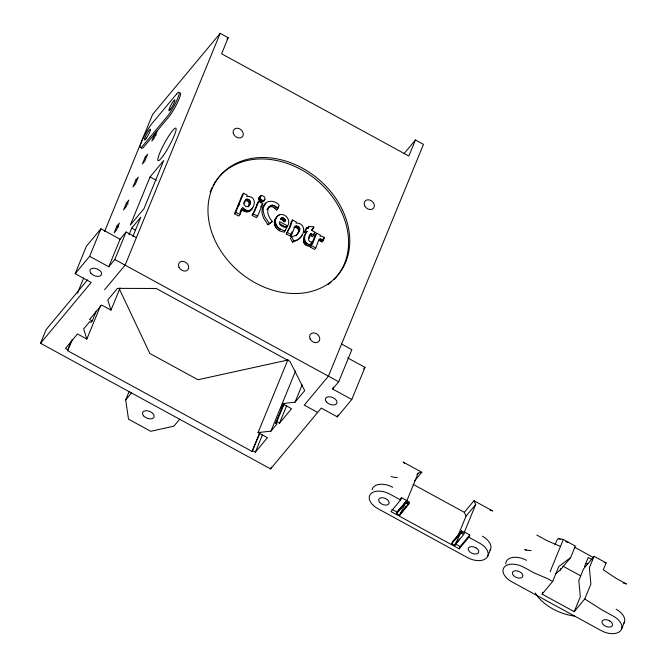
<?xml version="1.0" encoding="UTF-8"?>
<svg xmlns="http://www.w3.org/2000/svg" width="667" height="667" viewBox="0 0 667 667"><rect width="100%" height="100%" fill="white"/><g stroke="black" fill="none" stroke-linecap="round" stroke-linejoin="round"><path stroke-width="1" d="M248.808 205.569L249.216 203.177L248.716 201.876L247.665 200.934L245.456 200.617L246.665 199.175L248.874 199.491L250.425 201.734L250.017 204.119L248.107 206.787L250.017 204.119M310.914 233.475L309.705 234.917L312.59 236.702L313.798 235.251L310.914 233.475L308.546 239.945L309.588 241.454L311.781 241.954L309.438 246.165C301.067 245.673 302.601 235.726 307.078 231.449L305.536 230.749L304.335 232.191L305.87 232.891M310.647 244.714C303.252 244.364 303.36 236.001 307.078 231.449M287.402 225.888L279.606 221.636C278.389 225.729 283.775 227.856 287.068 227.097L284.384 231.958C274.671 231.866 270.16 219.86 279.34 214.866C286.385 212.423 292.379 222.511 286.193 227.339L279.265 223.553M285.584 230.507C277.455 231.09 271.019 219.368 279.34 214.866M264.882 199.35C263.957 203.527 257.837 201.968 258.829 198.157C259.797 194.147 265.833 195.489 264.882 199.35L264.382 200.05C262.314 201.526 259.271 199.024 260.038 196.707L260.539 196.006M285.318 220.519L285.051 221.511L280.615 219.084L281.841 217.767L282.741 217.684L285.243 219.66L285.318 220.519L284.109 221.969L283.525 220.235L280.632 219.218L281.841 217.767M295.781 235.91C297.765 234.275 299.608 231.241 298.007 228.756L296.84 227.789L293.864 227.347M299.475 231.191L299.791 228.623L299.216 227.314L298.049 226.346L295.064 225.896L291.696 234.817L290.487 236.26L286.276 233.967L289.228 228.056L291.412 221.444L292.613 219.993L296.431 222.078L296.006 223.103C308.504 222.686 304.127 240.679 293.647 240.654L292.438 242.096L290.395 238.369L291.604 236.927L296.365 235.051L299.475 231.191L298.266 232.641M313.798 235.251L315.032 232.241L312.048 230.607L313.882 226.938L308.979 226.421L308.371 228.598L306.778 227.73L305.569 229.181L304.335 232.191M290.487 236.26L290.87 234.909M268.226 208.104L267.017 209.555L269.601 206.87L271.494 206.612L273.578 207.32L276.655 210.013L277.864 208.563L274.787 205.87L272.695 205.161L270.81 205.428C264.874 209.046 268.476 217.609 272.353 221.402L268.009 224.754L263.665 218.359L262.189 213.723A15.333 12.131 39.8 0 1 262.806 207.254L265.85 203.568M239.953 214.607L242.638 207.362C251.993 219.026 261.189 195.431 246.807 196.406L247.282 195.239L243.572 193.213L242.363 194.664L234.534 213.757L238.744 216.05L239.953 214.607L235.743 212.306L234.534 213.757M243.572 193.213L235.743 212.306M256.828 204.427L258.529 201.384L262.74 203.685L257.604 216.2L256.395 217.65L252.184 215.349L258.529 201.384M323.153 240.645L324.429 237.544L321.586 236.093L319.985 236.301L320.435 235.193L316.692 233.142L315.483 234.592L310.355 247.107L314.566 249.408L315.766 247.966L319.176 238.961L321.761 239.286L323.153 240.645L321.944 242.088L319.335 240.353L320.544 238.903M292.613 219.993L290.437 226.605L286.276 233.967M316.692 233.142L312.948 242.871L310.355 247.107M258.037 202.976L254.719 211.247L252.184 215.349M291.062 234.225L292.021 231.741M347.657 357.887L364.982 367.35L351.801 399.483L337.319 416.858L321.269 408.096L270.594 468.909L40.529 343.288L46.181 329.515L87.527 279.898M40.529 343.288L91.212 282.466L75.163 273.703L86.46 246.165L100.934 228.781L120.077 239.236L126.113 231.999L136.393 237.61M75.163 273.703L89.645 256.328L100.934 228.781M77.439 293.213L83.717 277.914M104.619 231.432L152.601 114.441L220.168 33.35L228.197 37.736L221.602 53.802L408.863 156.053L415.449 139.987L423.478 144.364L328.406 376.171L304.277 405.136L317.65 412.439M116.975 225.963L114.149 232.841L116.558 229.948L119.385 223.061L116.975 225.963L118.751 226.93M126.388 203.01L123.562 209.897L125.971 206.995L128.798 200.108L126.388 203.01L128.164 203.985M154.619 134.159L151.801 141.037L154.21 138.144L157.037 131.257L154.619 134.159L156.403 135.126M259.738 433.492L252.076 451.426L67.492 350.634L71.811 340.12M67.492 350.634L72.411 339.395M89.645 256.328L108.788 266.783L120.077 239.236M108.788 266.783L114.816 259.538L126.113 231.999M150.083 176.897L130.315 225.096L143.947 208.729L163.715 160.539L150.083 176.897L156.328 180.307M68.101 349.908L65.424 348.449L77.489 333.967L86.852 339.086L83.65 328.906L89.686 321.669L91.02 322.394L92.229 320.952L96.173 311.331M128.973 234.784L131.741 228.047L140.787 217.192L132.891 236.435M86.852 339.086L100.659 305.419M220.168 33.35L125.104 265.158L104.586 289.77M92.229 320.952L89.553 319.485L101.626 305.011L110.98 310.122L120.06 287.994M179.64 419.243L173.829 426.213L150.75 431.291L128.514 419.143L125.679 399.917L129.165 391.412M240.328 211.489L241.429 208.813C244.08 213.223 251.1 212.765 252.735 207.67M243.688 203.31L244.722 200.792M276.655 210.013L278.014 206.712M277.864 208.563L279.215 205.261C275.288 200.392 266.683 199.333 263.598 205.736M305.536 230.749L306.778 227.73M308.379 238.161L309.38 235.734M309.438 246.165L310.197 244.322M252.676 450.7L255.353 452.168L267.417 437.685L258.054 432.575L288.036 359.471M252.076 451.426L259.922 432.299M255.353 452.168L262.456 434.851M258.054 432.575L270.91 431.157L295.606 370.902M283.075 403.743L281.191 408.329L283 406.161M270.91 431.157L276.947 423.92L275.604 423.186L283.492 403.952M275.604 423.186L276.813 421.744L284.309 403.468M276.813 421.744L279.49 423.203L286.585 405.886M279.49 423.203L291.554 408.721L282.191 403.61L295.039 402.201L302.143 384.884M270.594 468.909L271.344 467.075M351.801 399.483L332.658 389.028L333.433 387.135M332.658 389.028L338.686 381.782L351.868 349.658L341.587 344.039M337.319 416.858L338.094 414.966M457.495 536.968L466.066 516.075L464.332 512.323L473.987 500.734L475.721 504.494L464.424 532.033L469.776 534.959L468.834 537.252L459.179 548.833L390.97 511.589L400.617 500L401.559 497.707L406.912 500.625L418.209 473.086L421.819 472.253L403.093 462.031A16.4 9.73 22.3 0 1 404.51 463.415M396.598 513.698L397.449 511.639L406.553 500.709L409.488 502.318L408.646 504.385L399.541 515.308L396.598 513.698L405.703 502.776L406.553 500.709M397.449 511.639L405.703 502.776L409.488 502.318L399.541 515.308L400.108 513.932M451.651 543.863L452.501 541.796L461.597 530.874L464.54 532.483L463.698 534.542L454.594 545.473L451.651 543.863L460.755 532.941L461.597 530.874M459.571 538.978L454.594 545.473L455.444 543.405M459.179 548.833L460.122 546.54L469.776 534.959M487.769 556.153L490.595 549.266M554.977 544.914L556.903 540.22L558.412 538.411L563.323 539.511L575.354 546.081L570.652 557.562L560.097 570.227L555.344 573.82M550.142 571.644L563.323 539.511M623.103 583A15.775 9.363 22.3 0 1 626.471 584L615.766 578.156L603.293 569.768L606.12 562.881L594.08 556.311L589.378 567.784L590.887 584.059L584.767 598.974L574.212 611.647L542.113 594.122L542.871 592.254M542.113 594.122L552.668 581.449L558.788 566.533L570.652 557.562M560.097 570.227L560.847 568.392M584.467 566.683L588.227 557.504L592.246 559.696M574.212 611.647L580.332 596.732L578.814 580.457L583.525 568.976L594.08 556.311M621.527 629.189L624.354 622.303M284.384 231.958L285.493 229.398M399.541 515.308L405.703 502.776L408.646 504.385M454.594 545.473L460.755 532.941L464.54 532.483M260.58 206.978L262.74 203.685M262.806 207.254L265.825 203.06M311.948 229.665L313.882 226.938M302.251 234.609C300.5 238.619 296.54 241.045 292.438 242.096M263.173 201.501L263.673 200.8M226.988 39.178L228.197 37.736M238.361 205.219L239.561 203.777M238.094 205.811L239.303 204.36M237.836 206.395L239.036 204.952M246.156 200.567L247.357 199.116M247.665 200.934L248.874 199.491M248.716 201.876L249.925 200.425M239.787 212.823L240.987 211.381M242.63 210.147L243.83 208.696M249.216 203.177L250.425 201.734M249.175 204.327L250.383 202.885M243.98 211.114L245.181 209.663M245.389 211.714L246.598 210.263M246.765 211.956L247.974 210.505M258.829 198.157L260.038 196.707M261.347 195.631L259.338 197.457M258.688 199.049L259.897 197.599M248.116 211.839L249.325 210.397M249.433 211.372L250.634 209.922M258.954 200.033L260.163 198.583M259.546 200.934L260.755 199.483M260.388 201.584L261.597 200.133M261.397 201.943L262.606 200.492M262.373 201.893L263.573 200.45M268.059 207.921L269.268 206.47M269.601 206.87L270.81 205.428M271.494 206.612L272.695 205.161M273.578 207.32L274.787 205.87M275.188 208.496L276.396 207.045M268.009 224.754L272.353 221.402M274.829 219.81L276.038 218.359M274.362 221.311L275.563 219.86M125.679 399.917L131.482 392.955M274.179 222.786L275.388 221.344M274.295 224.254L275.504 222.803M274.712 225.696L275.913 224.254M281.532 219.135L282.741 217.684M275.413 227.072L276.622 225.621M282.583 219.518L283.792 218.067M276.405 228.322L277.614 226.872M283.525 220.235L284.734 218.784M284.034 221.111L285.243 219.66M277.697 229.448L278.898 228.006M279.273 230.457L280.482 229.006M295.331 227.314L296.54 225.863M296.84 227.789L298.049 226.346M298.007 228.756L299.216 227.314M298.591 230.065L299.791 228.623M298.624 231.316L299.833 229.865M307.77 227.872L308.979 226.421M311.581 230.298L312.79 228.856M303.227 241.237L304.427 239.787M303.51 242.363L304.719 240.92M309.938 235.051L311.147 233.6M304.085 243.38L305.294 241.929M311.264 235.835L312.464 234.392M304.961 244.272L306.17 242.821M313.823 233.683L315.032 232.241M306.128 245.047L307.329 243.597M307.745 245.756L308.954 244.314M320.552 240.737L321.761 239.286M321.302 241.304L322.503 239.853M323.22 238.986L324.429 237.544M403.985 153.744L415.449 139.987M295.039 402.201L304.694 390.612L290.012 361.522L156.253 288.486L117.442 288.361L107.787 299.95L110.98 310.122M363.723 368.851L364.982 367.35M416.917 474.629L418.209 473.086M414.741 480.749L421.819 472.253M400.275 499.249L401.559 497.707M406.912 500.625L397.257 512.214L391.904 509.288M401.042 512.464L402.343 510.905M404.294 508.562L406.245 506.22M466.066 516.075L475.721 504.494M249.316 205.336L247.073 206.745L245.631 206.395L243.864 204.377L245.923 199.341L246.665 199.175M454.911 539.937L452.501 541.796L460.755 532.941L463.698 534.542M287.71 360.063L197.982 379.748L149.825 353.46L119.301 288.811M574.554 616.05L573.903 615.983A37.494 22.253 22.3 0 1 537.26 595.973L535.251 593.005M565.724 541.771L568.668 542.429M604.16 562.439L606.12 562.881M585.626 563.432L587.502 563.982M560.497 546.398L547.549 540.912L536.852 535.067M253.393 213.899L257.604 216.2M287.485 232.516L291.696 234.817M311.556 245.664L315.766 247.966M131.741 228.047L135.309 229.998M114.816 259.538L338.686 381.782M558.412 538.411L560.188 539.386M574.462 547.173L593.188 557.404M473.987 500.734L492.713 510.964A15.775 9.363 22.3 0 0 490.187 510.163M413.065 484.325L464.332 512.323M562.865 566.125L580.699 575.863M526.613 550.542L524.787 549.55A16.4 9.73 22.3 0 0 531.049 550.583M552.668 581.449L547.315 578.531L534.375 573.036L523.67 567.2A15.408 9.146 22.3 0 0 504.269 567.133A15.408 9.146 22.3 0 0 511.606 581.674L601.225 630.615A15.408 9.146 22.3 0 0 620.635 630.674A15.408 9.146 22.3 0 0 613.29 616.133L602.593 610.288L584.767 598.974M400.617 500L389.92 494.155A15.408 9.146 22.3 0 0 370.51 494.097A15.408 9.146 22.3 0 0 377.856 508.638L467.467 557.579A15.408 9.146 22.3 0 0 486.877 557.637A15.408 9.146 22.3 0 0 479.531 543.096L468.834 537.252M455.661 544.105L460.122 546.54M269.218 223.312L264.874 216.917L263.39 212.281A15.333 12.131 39.8 0 1 264.015 205.811M291.604 236.927L293.647 240.654M180.082 92.921A14.874 2.201 -61.4 0 1 177.689 102.118A14.874 2.201 -61.4 0 1 168.693 117.084L144.272 146.39A14.874 2.201 -61.4 0 1 141.487 148.082M330.965 282.233A77.047 60.955 39.8 0 1 327.922 284.609M210.18 192.004A77.047 60.955 39.8 0 1 212.098 187.527M212.973 185.81A77.047 60.955 39.8 0 1 314.074 178.039A77.047 60.955 39.8 0 1 333.8 279.631M482.358 536.21A15.408 9.146 22.3 0 1 490.053 550.283M372.128 489.803A15.408 9.146 22.3 0 1 392.746 487.277M397.29 477.547A16.4 9.73 22.3 0 1 391.029 476.505M505.794 564.024A15.408 9.146 22.3 0 1 526.496 560.313M616.116 609.246A15.408 9.146 22.3 0 1 623.812 623.32M135.793 180.057L132.975 186.943L135.384 184.05L138.211 177.164L135.793 180.057M145.206 157.104L142.388 163.99L144.797 161.097L147.624 154.21L145.206 157.104M176.447 94.197L152.026 123.503A14.874 2.201 -61.4 0 0 141.654 141.571A14.874 2.201 -61.4 0 0 142.938 145.656L167.359 116.35A14.874 2.201 -61.4 0 0 177.722 98.282A14.874 2.201 -61.4 0 0 176.447 94.197M475.971 547.899L475.371 547.565A5.544 3.293 22.3 0 0 468.684 547.707A5.544 3.293 22.3 0 0 471.035 552.768L471.636 553.101A5.544 3.293 22.3 0 0 478.314 552.96A5.544 3.293 22.3 0 0 475.971 547.899M609.73 620.935L609.121 620.602A5.544 3.293 22.3 0 0 602.443 620.744A5.544 3.293 22.3 0 0 604.786 625.804L605.394 626.138A5.544 3.293 22.3 0 0 612.073 626.005A5.544 3.293 22.3 0 0 609.73 620.935M364.674 205.728A5.544 4.386 39.8 0 0 373.495 208.271A5.544 4.386 39.8 0 0 369.668 199.992A5.544 4.386 39.8 0 0 364.674 205.728M233.292 133.325A5.544 4.386 39.8 0 0 241.863 137.202A5.544 4.386 39.8 0 0 239.445 128.731A5.544 4.386 39.8 0 0 233.292 133.325M213.298 236.468A77.047 60.955 39.8 0 0 335.001 278.181A77.047 60.955 39.8 0 0 288.311 161.914A77.047 60.955 39.8 0 0 213.298 236.468M179.006 267.267A5.544 4.386 39.8 0 0 187.819 269.81A5.544 4.386 39.8 0 0 184 261.531A5.544 4.386 39.8 0 0 179.006 267.267M310.08 338.844A5.544 4.386 39.8 0 0 318.901 341.387A5.544 4.386 39.8 0 0 315.074 333.108A5.544 4.386 39.8 0 0 310.08 338.844M163.382 155.453A18.493 2.735 -61.4 0 0 176.08 128.523A18.493 2.735 -61.4 0 0 161.431 149.233A18.493 2.735 -61.4 0 0 163.382 155.453M91.004 273.37A6.17 3.66 22.3 0 0 101.134 275.246A6.17 3.66 22.3 0 0 95.189 268.342A6.17 3.66 22.3 0 0 91.004 273.37M143.555 415.833A6.17 3.66 22.3 0 0 153.677 417.709A6.17 3.66 22.3 0 0 147.732 410.814A6.17 3.66 22.3 0 0 143.555 415.833M170.71 108.963A6.17 0.917 -61.4 0 0 174.937 99.975A6.17 0.917 -61.4 0 0 170.052 106.887A6.17 0.917 -61.4 0 0 170.71 108.963M146.281 138.269A6.17 0.917 -61.4 0 0 150.517 129.281A6.17 0.917 -61.4 0 0 145.631 136.193A6.17 0.917 -61.4 0 0 146.281 138.269M326.413 401.909A6.17 3.66 22.3 0 0 336.543 403.785A6.17 3.66 22.3 0 0 330.599 396.89A6.17 3.66 22.3 0 0 326.413 401.909M379.798 502.568A5.544 3.293 22.3 0 0 388.828 503.86A5.544 3.293 22.3 0 0 383.033 497.774A5.544 3.293 22.3 0 0 379.798 502.568M513.557 575.604A5.544 3.293 22.3 0 0 522.586 576.897A5.544 3.293 22.3 0 0 516.783 570.81A5.544 3.293 22.3 0 0 513.557 575.604"/></g></svg>
